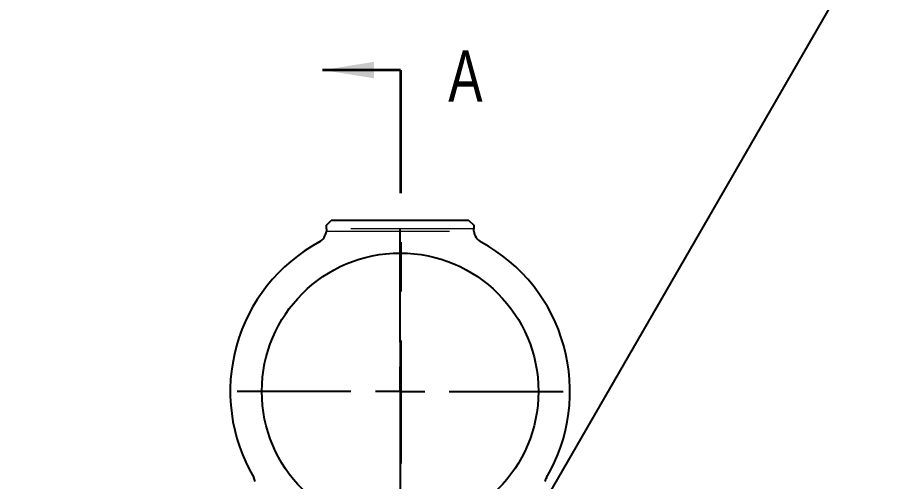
# Model space of a CAD drawing. Header units: inches. Extents: x 0.2 to 16.8, y 0.2 to 10.8.
# Drawn here: x 1.673 to 3.454, y 7.465 to 8.408 of the extents above; entities that cross this region are included whole.
import ezdxf

# ---------------------------------------------------------------- set-up
doc = ezdxf.new("R2010")
doc.units = ezdxf.units.IN
doc.header["$MEASUREMENT"] = 0
doc.linetypes.add('CENTER', pattern=[0.4, 0.25, -0.05, 0.05, -0.05])
doc.linetypes.add('PHANTOM', pattern=[0.5, 0.25, -0.05, 0.05, -0.05, 0.05, -0.05])
doc.layers.add('FORMAT', color=7, linetype='Continuous')
doc.styles.add('SLDTEXTSTYLE0', font='TXT', dxfattribs={"width": 0.75})
doc.dimstyles.new('SLDDIMSTYLE10', dxfattribs={"dimtxt": 0.083333, "dimasz": 0.083333, "dimexe": 0, "dimexo": 0.0625, "dimgap": 0.020833, "dimtad": 0, "dimtih": 1, "dimtoh": 1, "dimdec": 3, "dimlfac": 2, "dimrnd": 1e-09, "dimzin": 12, "dimdsep": 46, "dimtxsty": 'SLDTEXTSTYLE0', "dimsah": 1, "dimcen": 0, "dimadec": 0, "dimazin": 3, "dimtfac": 1, "dimtdec": 3, "dimtofl": 0, "dimtmove": 0, "dimatfit": 3, "dimfxl": 1, "dimfrac": 2, "dimtolj": 1, "dimtzin": 12, "dimarcsym": 0})

# ---------------------------------------------------------------- blocks, each defined once
blk = doc.blocks.new('SW_SYMBOL_HOLE_DEPTH')
at = {"layer": 'FORMAT', "color": 0}
for p, q in [((0, 34.45), (31.5, 34.45)), ((15.75, 34.45), (15.75, 2.95)), ((3.94, 21.85), (15.75, 2.95)), ((27.56, 21.85), (15.75, 2.95))]:
    blk.add_line(p, q, dxfattribs=at)
blk = doc.blocks.new('SW_SYMBOL_HOLE_SINK')
at = {"layer": 'FORMAT', "color": 0}
for p, q in [((0, 34.45), (31.5, 2.95)), ((31.5, 2.95), (62.99, 34.45))]:
    blk.add_line(p, q, dxfattribs=at)
blk = doc.blocks.new('_D_11')
at = {"layer": 'FORMAT'}
for p, q in [((2.6392, 7.2402), (3.4544, 8.6522)), ((3.4544, 8.6522), (2.9478, 8.6522))]:
    blk.add_line(p, q, dxfattribs=at)
blk.add_solid([(2.6392, 7.2402), (2.692, 7.3059), (2.6698, 7.3188)], dxfattribs=at)
at = {"layer": 'FORMAT', "xscale": 0.0027037109, "yscale": 0.0027037109, "zscale": 0.0027037109}
for name, p in [('SW_SYMBOL_HOLE_DEPTH', (2.4418, 8.73)), ('SW_SYMBOL_HOLE_DEPTH', (2.5199, 8.5976)), ('SW_SYMBOL_HOLE_SINK', (1.6731, 8.4652))]:
    blk.add_blockref(name, p, dxfattribs=at)
at = {"layer": 'FORMAT', "attachment_point": 1, "style": 'SLDTEXTSTYLE0'}
for s, insert, char_height in [('%%c', (2.0391, 8.8258), 0.08333), ('.107', (2.1962, 8.8258), 0.08333), ('.250', (2.5922, 8.8258), 0.08333), ('6-32 UNC', (1.961, 8.6934), 0.08333), ('.276', (2.6704, 8.6934), 0.08333), ('%%c', (1.8982, 8.561), 0.08333), ('.150 X 90°, NEAR SIDE', (2.0552, 8.561), 0.083333)]:
    blk.add_mtext(s, dxfattribs=dict(at, insert=insert, char_height=char_height))
blk = doc.blocks.new('SW_CENTERMARKSYMBOL_12')
at = {"layer": 'FORMAT', "color": 0}
for p, q in [((0, 0.1), (0, 0.33125)), ((0, 0), (0, 0.05)), ((-0.1, 0), (-0.33125, 0)), ((0, 0), (-0.05, 0)), ((0, 0), (0, -0.05)), ((0, 0), (0.05, 0)), ((0.1, 0), (0.33125, 0)), ((0, -0.1), (0, -0.33125))]:
    blk.add_line(p, q, dxfattribs=at)

msp = doc.modelspace()

# ---------------------------------------------------------------- linework, layer by layer
at = {"color": 7, "linetype": 'Continuous', "lineweight": 35}
msp.add_line((2.4519, 8.30081), (2.293567, 8.30081), dxfattribs=at)
at = {"color": 7, "linetype": 'CENTER', "lineweight": 35}
msp.add_line((2.4519, 8.30081), (2.4519, 5.669108), dxfattribs=at)
at = {"color": 7, "linetype": 'Continuous', "lineweight": 25}
for p, q in [((2.301544, 7.985258), (2.311218, 7.994933)), ((2.301544, 7.978361), (2.301544, 7.985258)), ((2.311386, 7.9951), (2.311218, 7.994933)), ((2.590914, 7.9951), (2.311386, 7.9951)), ((2.591081, 7.994933), (2.590914, 7.9951)), ((2.591081, 7.994933), (2.600756, 7.985258)), ((2.600756, 7.985258), (2.600756, 7.978361)), ((2.301544, 7.978361), (2.301544, 7.977107)), ((2.600756, 7.977107), (2.600756, 7.978361))]:
    msp.add_line(p, q, dxfattribs=at)
at = {"color": 8, "linetype": 'PHANTOM', "lineweight": 18}
for p, q in [((2.311218, 7.994933), (2.591081, 7.994933)), ((2.301335, 7.973608), (2.600964, 7.973608)), ((2.600756, 7.978361), (2.301544, 7.978361))]:
    msp.add_line(p, q, dxfattribs=at)
at = {"color": 7, "linetype": 'Continuous', "lineweight": 25}
msp.add_circle((2.45115, 7.647659), 0.28125, dxfattribs=at)
for centre, radius, start, end in [((2.272016, 7.977107), 0.029528, 298.534659, 353.192689), ((2.630284, 7.977107), 0.029528, 186.807311, 241.465341), ((2.45115, 7.647659), 0.345472, 118.534659, 210.447284), ((2.45115, 7.647659), 0.345472, 329.552716, 61.465341), ((2.127864, 7.45763), 0.029528, 13.5, 30.447284), ((2.774436, 7.45763), 0.029528, 149.552716, 166.5)]:
    msp.add_arc(centre, radius, start, end, dxfattribs=at)
for points, knots in [([(2.301544, 7.977107), (2.301542, 7.9769), (2.301539, 7.976492), (2.301514, 7.975787), (2.301472, 7.975062), (2.301416, 7.974331), (2.301362, 7.973845), (2.301335, 7.973608)], [0, 0, 0, 0, 0.21622978, 0.42424177, 0.62413235, 0.81601054, 1, 1, 1, 1]), ([(2.600964, 7.973608), (2.600932, 7.973907), (2.600865, 7.974521), (2.600803, 7.975435), (2.600763, 7.976336), (2.600759, 7.976846), (2.600756, 7.977107)], [0, 0, 0, 0, 0.23123576, 0.47483432, 0.73102406, 1, 1, 1, 1])]:
    msp.add_open_spline(points, degree=3, knots=knots, dxfattribs=at)
at = {"color": 7, "linetype": 'Continuous', "lineweight": 35}
msp.add_solid([(2.293567, 8.30081), (2.397733, 8.284143), (2.397733, 8.317476)], dxfattribs=at)

# ---------------------------------------------------------------- block references
at = {"layer": 'FORMAT'}
msp.add_blockref('SW_CENTERMARKSYMBOL_12', (2.45115, 7.647659), dxfattribs=at)

# ---------------------------------------------------------------- texts
at = {"color": 7, "linetype": 'Continuous', "insert": (2.54907, 8.34073), "char_height": 0.104167, "attachment_point": 1, "style": 'SLDTEXTSTYLE0'}
msp.add_mtext('A', dxfattribs=at)

# ---------------------------------------------------------------- dimensions: what is measured, and where the dimension line sits
at = {"layer": 'FORMAT'}
dim = msp.add_diameter_dim_2p(p1=(2.601691, 7.175223), p2=(2.639191, 7.240175), text='<> {\\fGDT;x} .250\\P6-32 UNC  {\\fGDT;x} .276\\P{\\fGDT;w}%%c .150 X 90°, NEAR SIDE', dimstyle='SLDDIMSTYLE10', dxfattribs=at)
dim.commit()
dim.dimension.update_dxf_attribs({"geometry": '_D_11', "text_midpoint": (2.423124, 8.652206), "dimtype": 163})

doc.saveas('drawing.dxf')
